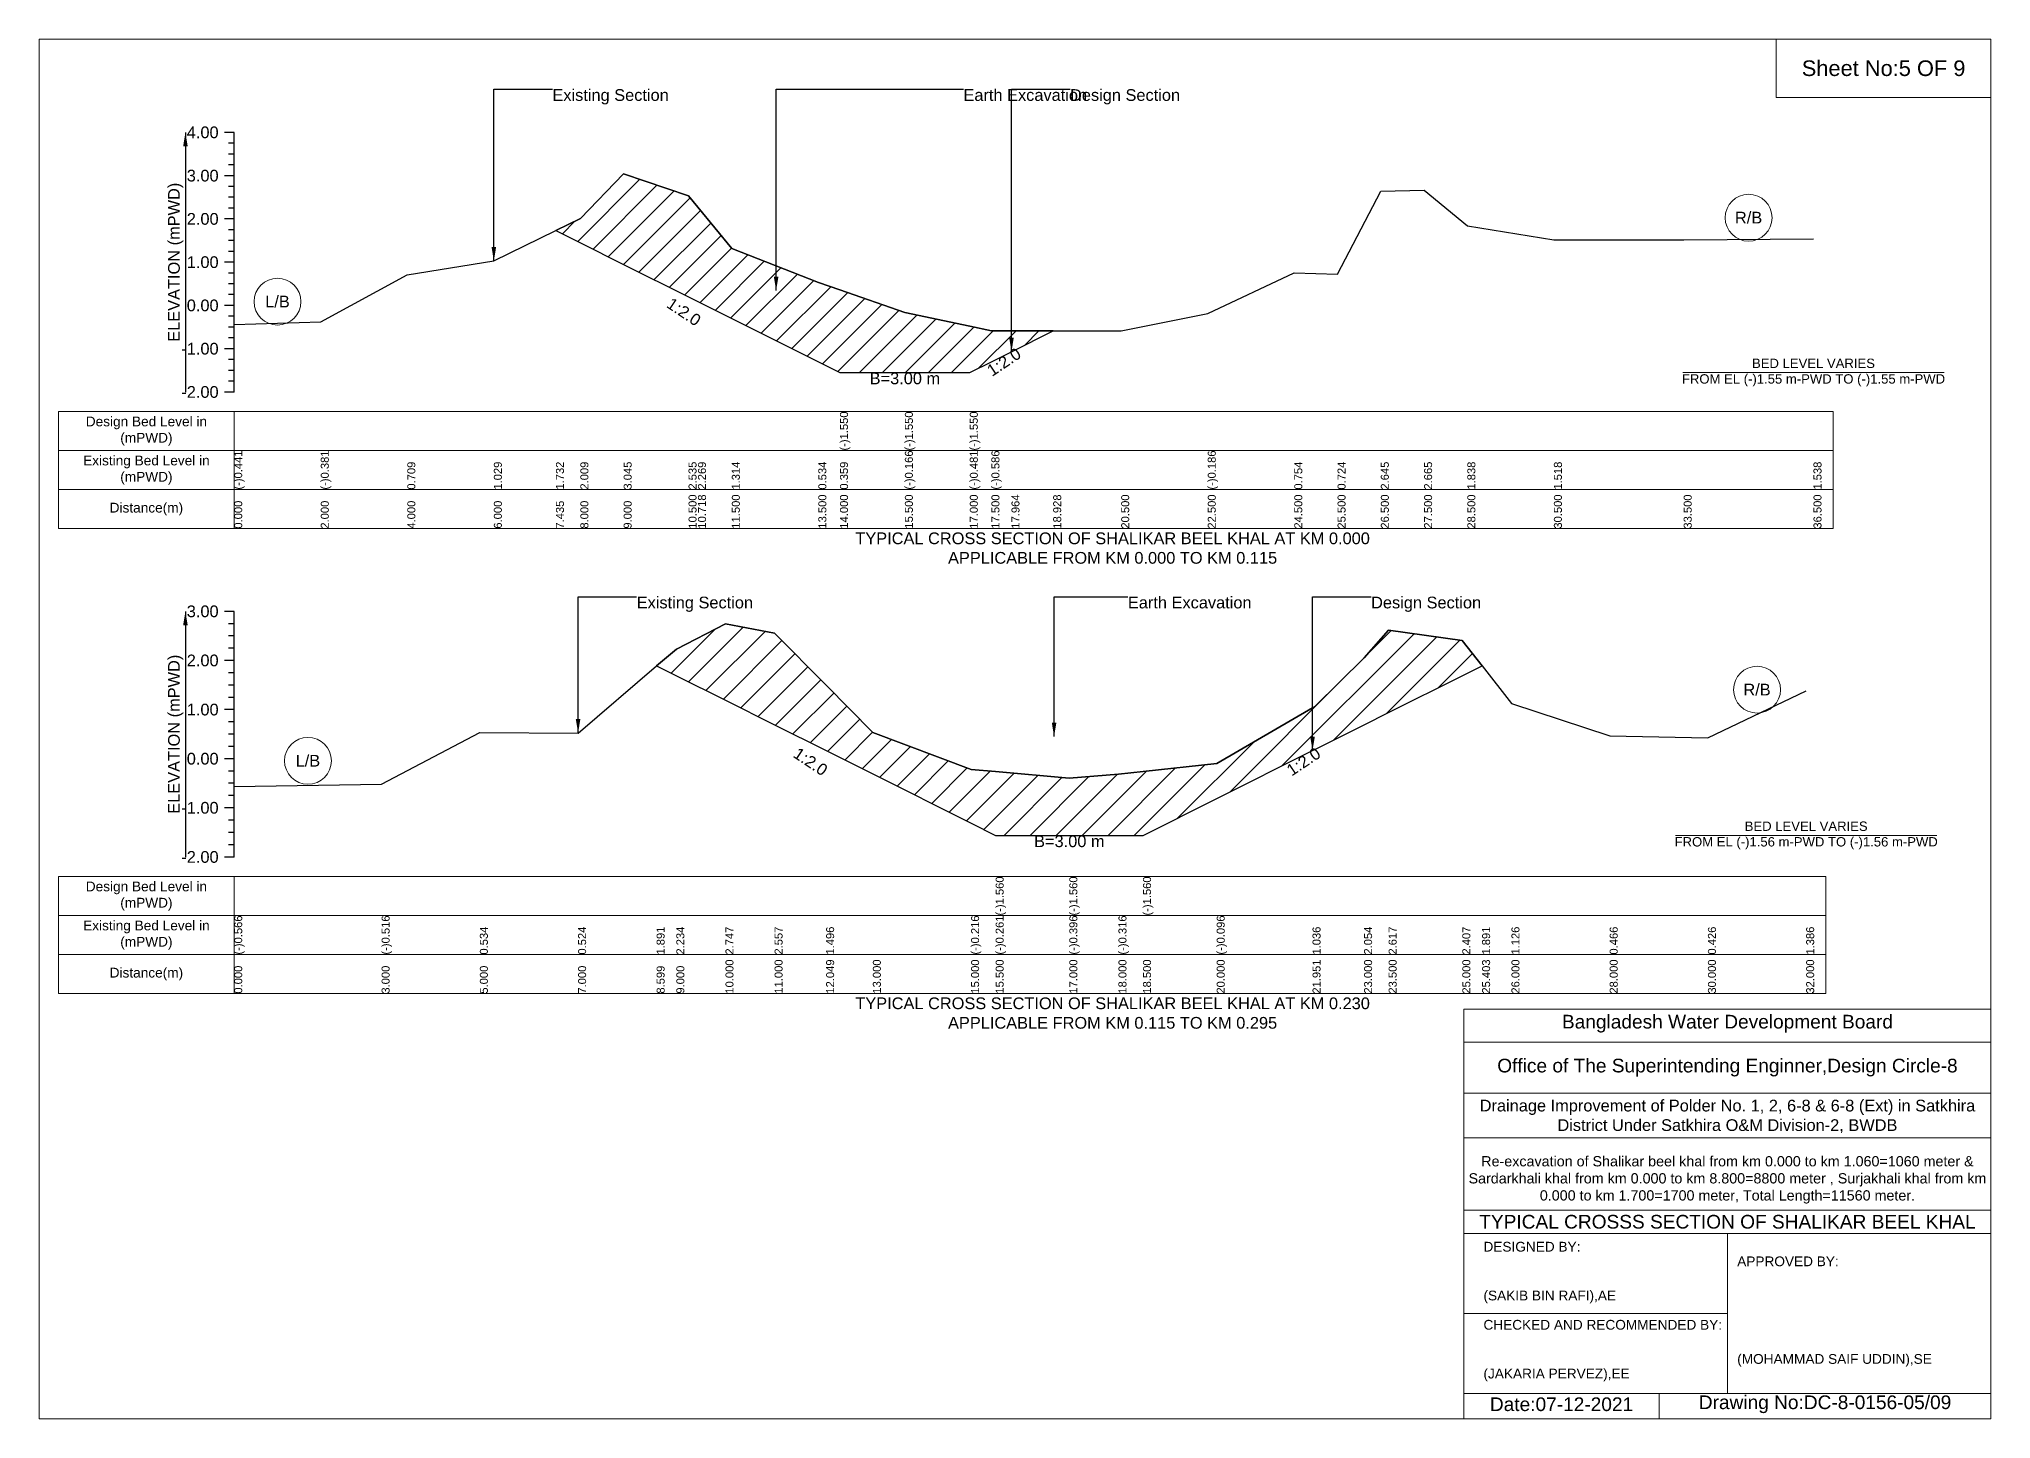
# Model space of a CAD drawing. Header units: inches. Extents: x 93000 to 506000, y -4242 to 0.
# Drawn here: x 370000 to 376000, y -4242 to 0 of the extents above; entities that cross this region are included whole.
import ezdxf

# ---------------------------------------------------------------- set-up
doc = ezdxf.new("R2010")
doc.units = ezdxf.units.IN
doc.header["$LTSCALE"] = 7
doc.header["$MEASUREMENT"] = 0
for name, color, linetype, lineweight in [('Cross section Data Border', 7, 'Continuous', 9), ('Cross Section Labels', 7, 'Continuous', 9), ('Existing_Bed_Level for Xsection', 7, 'Continuous', 25)]:
    doc.layers.add(name, color=color, linetype=linetype, lineweight=lineweight)
doc.styles.get("Standard").update_dxf_attribs({"font": 'arial.ttf'})
doc.dimstyles.get("Standard").update_dxf_attribs({"dimtxt": 0.18, "dimasz": 0.18, "dimexe": 0.18, "dimexo": 0.0625, "dimgap": 0.09, "dimtad": 0, "dimtih": 1, "dimtoh": 1, "dimdec": 4, "dimzin": 0, "dimdsep": 46, "dimtxsty": 'Standard', "dimcen": 0.09, "dimadec": 0, "dimazin": 0, "dimtfac": 1, "dimtdec": 4, "dimtofl": 0, "dimtmove": 0, "dimatfit": 3, "dimfxl": 1, "dimtolj": 1, "dimtzin": 0, "dimarcsym": 0})

msp = doc.modelspace()

# ---------------------------------------------------------------- hatches: boundary and pattern name
at = {"layer": 'Existing_Bed_Level for Xsection'}
h = msp.add_hatch(dxfattribs=at)
h.set_pattern_fill('ANSI31', color=256, scale=399, style=0)
h.paths.add_polyline_path([(371588.9, -588.7), (371664, -626.2), (371797, -692.7), (371996.5, -792.5), (372025.5, -806.9), (372129.5, -859), (372395.5, -992), (372462, -1025.2), (372661.5, -1025.2), (372861, -1025.2), (372927.5, -992), (372989.2, -961.1), (373117.4, -897), (372989.2, -897), (372927.5, -897), (372861, -883), (372661.5, -841.1), (372462, -771.3), (372395.5, -748), (372129.5, -644.3), (372025.5, -517.3), (371996.5, -481.9), (371797, -414.1), (371664, -551.9)])
h = msp.add_hatch(dxfattribs=at)
h.set_pattern_fill('ANSI31', color=256, scale=453, style=0)
h.paths.add_polyline_path([(371898.4, -1927), (371959, -1957.3), (372110, -2032.8), (372261, -2108.3), (372419.4, -2187.6), (372563, -2259.3), (372865, -2410.3), (372940.5, -2448.1), (373167, -2448.1), (373318, -2448.1), (373393.5, -2448.1), (373620, -2334.8), (373914.6, -2187.5), (373922, -2183.8), (374073, -2108.3), (374148.5, -2070.6), (374375, -1957.3), (374435.8, -1926.9), (374375, -1849.1), (374148.5, -1817.4), (374073, -1902.4), (373922, -2051.9), (373914.6, -2056.1), (373620, -2227), (373393.5, -2251.9), (373318, -2260.2), (373167, -2272.3), (372940.5, -2251.9), (372865, -2245.2), (372563, -2131.9), (372419.4, -1986.7), (372261, -1826.4), (372110, -1797.7), (371959, -1875.2)])

# ---------------------------------------------------------------- linework, layer by layer
at = {"layer": 'Cross section Data Border'}
for points in [[(370060, -1145.1), (375514.5, -1145.1), (375514.5, -1505.1), (370060, -1505.1)], [(370060, -2574.5), (375492, -2574.5), (375492, -2934.5), (370060, -2934.5)]]:
    msp.add_lwpolyline(points, close=True, dxfattribs=at)
for points in [[(370600, -1145.1), (370600, -1505.1)], [(370060, -1265.1), (375514.5, -1265.1)], [(370060, -1385.1), (375514.5, -1385.1)], [(370600, -2574.5), (370600, -2934.5)], [(370060, -2694.5), (375492, -2694.5)], [(370060, -2814.5), (375492, -2814.5)]]:
    msp.add_lwpolyline(points, dxfattribs=at)
at = {"layer": 'Cross Section Labels'}
for points in [[(370000, 0), (376000, 0), (376000, -4242), (370000, -4242)], [(375340, 0), (376000, 0), (376000, -180), (375340, -180)]]:
    msp.add_lwpolyline(points, close=True, dxfattribs=at)
for points in [[(375052.6, -1025.2), (375856.4, -1025.2)], [(375030.1, -2448.1), (375833.9, -2448.1)], [(374380, -4242), (374380, -2982), (376000, -2982)], [(374380, -3084), (376000, -3084)], [(374380, -3240), (376000, -3240)], [(374380, -3378), (376000, -3378)], [(374380, -3600), (376000, -3600)], [(374380, -3672), (376000, -3672)], [(375190, -3672), (375190, -4164)], [(374380, -3918), (375190, -3918)], [(374380, -4164), (376000, -4164)], [(374980, -4164), (374980, -4242)]]:
    msp.add_lwpolyline(points, dxfattribs=at)
for centre in [(375255, -549.3), (370733, -807.2), (375281, -2000.2), (370826.5, -2218.7)]:
    msp.add_circle(centre, 72, dxfattribs=at)
at = {"layer": 'Existing_Bed_Level for Xsection'}
for points in [[(370600, -287.1), (370570, -287.1)], [(370600, -1085.1), (370600, -952.1), (370600, -819.1), (370600, -686.1), (370600, -553.1), (370600, -420.1), (370600, -287.1)], [(370600, -320.3), (370582, -320.3)], [(370600, -353.6), (370582, -353.6)], [(370600, -386.8), (370582, -386.8)], [(370600, -877.7), (370866, -869.7), (371132, -724.8), (371398, -682.2), (371588.9, -588.7), (371664, -551.9), (371797, -414.1), (371996.5, -481.9), (372025.5, -517.3), (372129.5, -644.3), (372395.5, -748), (372462, -771.3), (372462, -771.3), (372661.5, -841.1), (372661.5, -841.1), (372861, -883), (372861, -883), (372927.5, -897), (372989.2, -897), (373117.4, -897), (373326.5, -897), (373592.5, -843.8), (373858.5, -718.8), (373991.5, -722.8), (374124.5, -467.3), (374257.5, -464.6), (374390.5, -574.6), (374656.5, -617.2), (375055.5, -617.2), (375454.5, -614.5)], [(370600, -420.1), (370570, -420.1)], [(370600, -453.3), (370582, -453.3)], [(370600, -486.6), (370582, -486.6)], [(370600, -519.8), (370582, -519.8)], [(370600, -553.1), (370570, -553.1)], [(370600, -586.3), (370582, -586.3)], [(370600, -619.6), (370582, -619.6)], [(370600, -652.8), (370582, -652.8)], [(370600, -686.1), (370570, -686.1)], [(370600, -719.3), (370582, -719.3)], [(370600, -752.6), (370582, -752.6)], [(370600, -819.1), (370570, -819.1)], [(370600, -785.8), (370582, -785.8)], [(370600, -852.3), (370582, -852.3)], [(370600, -885.6), (370582, -885.6)], [(370600, -952.1), (370570, -952.1)], [(370600, -918.8), (370582, -918.8)], [(370600, -985.3), (370582, -985.3)], [(370600, -1018.6), (370582, -1018.6)], [(370600, -1051.8), (370582, -1051.8)], [(370600, -1085.1), (370570, -1085.1)], [(370600, -1759.5), (370570, -1759.5)], [(370600, -1797.3), (370582, -1797.3)], [(370600, -2514.5), (370600, -2363.5), (370600, -2212.5), (370600, -2061.5), (370600, -1910.5), (370600, -1759.5)], [(370600, -2298), (371053, -2290.4), (371355, -2131.9), (371657, -2133.4), (371898.4, -1927), (371959, -1875.2), (372110, -1797.7), (372261, -1826.4), (372419.4, -1986.7), (372563, -2131.9), (372865, -2245.2), (372940.5, -2251.9), (372940.5, -2251.9), (373167, -2272.3), (373167, -2272.3), (373318, -2260.2), (373393.5, -2251.9), (373393.5, -2251.9), (373620, -2227), (373914.6, -2056.1), (373922, -2051.9), (374073, -1902.4), (374148.5, -1817.4), (374375, -1849.1), (374435.8, -1926.9), (374526, -2042.5), (374828, -2142.2), (375130, -2148.2), (375432, -2003.2)], [(370600, -1835), (370582, -1835)], [(370600, -1910.5), (370570, -1910.5)], [(370600, -1872.8), (370582, -1872.8)], [(370600, -1948.3), (370582, -1948.3)], [(370600, -1986), (370582, -1986)], [(370600, -2023.8), (370582, -2023.8)], [(370600, -2061.5), (370570, -2061.5)], [(370600, -2099.3), (370582, -2099.3)], [(370600, -2137), (370582, -2137)], [(370600, -2212.5), (370570, -2212.5)], [(370600, -2174.8), (370582, -2174.8)], [(370600, -2250.3), (370582, -2250.3)], [(370600, -2288), (370582, -2288)], [(370600, -2325.8), (370582, -2325.8)], [(370600, -2363.5), (370570, -2363.5)], [(370600, -2401.3), (370582, -2401.3)], [(370600, -2439), (370582, -2439)], [(370600, -2514.5), (370570, -2514.5)], [(370600, -2476.8), (370582, -2476.8)]]:
    msp.add_lwpolyline(points, dxfattribs=at)
for points in [[(371588.9, -588.7), (371664, -626.2), (371797, -692.7), (371996.5, -792.5), (372025.5, -806.9), (372129.5, -859), (372395.5, -992), (372462, -1025.2), (372462, -1025.2), (372661.5, -1025.2), (372661.5, -1025.2), (372861, -1025.2), (372861, -1025.2), (372927.5, -992), (372989.2, -961.1), (373117.4, -897), (372989.2, -897), (372927.5, -897), (372861, -883), (372861, -883), (372661.5, -841.1), (372661.5, -841.1), (372462, -771.3), (372462, -771.3), (372395.5, -748), (372129.5, -644.3), (372025.5, -517.3), (371996.5, -481.9), (371797, -414.1), (371664, -551.9)], [(371898.4, -1927), (371959, -1957.3), (372110, -2032.8), (372261, -2108.3), (372419.4, -2187.6), (372563, -2259.3), (372865, -2410.3), (372940.5, -2448.1), (372940.5, -2448.1), (373167, -2448.1), (373167, -2448.1), (373318, -2448.1), (373393.5, -2448.1), (373393.5, -2448.1), (373620, -2334.8), (373914.6, -2187.5), (373922, -2183.8), (374073, -2108.3), (374148.5, -2070.6), (374375, -1957.3), (374435.8, -1926.9), (374435.8, -1926.9), (374435.8, -1926.9), (374375, -1849.1), (374148.5, -1817.4), (374073, -1902.4), (373922, -2051.9), (373914.6, -2056.1), (373620, -2227), (373393.5, -2251.9), (373393.5, -2251.9), (373318, -2260.2), (373167, -2272.3), (373167, -2272.3), (372940.5, -2251.9), (372940.5, -2251.9), (372865, -2245.2), (372563, -2131.9), (372419.4, -1986.7), (372261, -1826.4), (372110, -1797.7), (371959, -1875.2)]]:
    msp.add_lwpolyline(points, close=True, dxfattribs=at)

# ---------------------------------------------------------------- texts
at = {"layer": 'Cross section Data Border', "char_height": 30, "width": 480, "attachment_point": 5}
for s, insert in [('Design Bed Level in (mPWD)', (370330, -1205.1)), ('Existing Bed Level in (mPWD)', (370330, -1325.1)), ('Distance(m)', (370330, -1445.1)), ('Design Bed Level in (mPWD)', (370330, -2634.5)), ('Existing Bed Level in (mPWD)', (370330, -2754.5)), ('Distance(m)', (370330, -2874.5))]:
    msp.add_mtext(s, dxfattribs=dict(at, insert=insert))
at = {"layer": 'Cross Section Labels'}
for s, insert, char_height, attachment_point in [('Sheet No:5 OF 9', (375670, -90), 48, 5), ('Existing Section', (371578, -154.1), 36, 1), ('Earth Excavation', (372841.5, -154.1), 36, 1), ('Design Section', (373169.2, -154.1), 36, 1), ('R/B', (375255, -549.3), 36, 5), ('L/B', (370733, -807.2), 36, 5), ('BED LEVEL VARIES ^JFROM EL (-)1.55 m-PWD TO (-)1.55 m-PWD', (375454.5, -1025.2), 28.8, 5), ('B=3.00 m', (372661.5, -1025.2), 36, 2), ('TYPICAL CROSS SECTION OF SHALIKAR BEEL KHAL AT KM 0.000^JAPPLICABLE FROM KM 0.000 TO KM 0.115', (373300, -1565.1), 36, 5), ('Existing Section', (371837, -1714.2), 36, 1), ('Earth Excavation', (373347, -1714.2), 36, 1), ('Design Section', (374094.6, -1714.2), 36, 1), ('R/B', (375281, -2000.2), 36, 5), ('L/B', (370826.5, -2218.7), 36, 5), ('B=3.00 m', (373167, -2448.1), 36, 2), ('BED LEVEL VARIES ^JFROM EL (-)1.56 m-PWD TO (-)1.56 m-PWD', (375432, -2448.1), 28.8, 5), ('TYPICAL CROSS SECTION OF SHALIKAR BEEL KHAL AT KM 0.230^JAPPLICABLE FROM KM 0.115 TO KM 0.295', (373300, -2994.5), 36, 5), ('Bangladesh Water Development Board', (375190, -3027), 42, 5), ('Office of The Superintending Enginner,Design Circle-8', (375190, -3162), 42, 5)]:
    msp.add_mtext(s, dxfattribs=dict(at, insert=insert, char_height=char_height, attachment_point=attachment_point))
at = {"layer": 'Cross Section Labels', "char_height": 36, "attachment_point": 2}
for insert, rotation in [((371992.2, -823.6), 326.30993), ((372956, -977.7), 33.69007), ((372381.7, -2206.4), 326.30993), ((373876.9, -2206.4), 33.69007)]:
    msp.add_mtext('1:2.0', dxfattribs=dict(at, insert=insert, rotation=rotation))
at = {"layer": 'Cross Section Labels'}
for s, insert, char_height, width, attachment_point in [('Drainage Improvement of Polder No. 1, 2, 6-8 & 6-8 (Ext) in Satkhira District Under Satkhira O&M Division-2, BWDB', (375190, -3312), 36, 1680, 5), ('Re-excavation of Shalikar beel khal from km 0.000 to km 1.060=1060 meter & Sardarkhali khal from km 0.000 to km 8.800=8800 meter , Surjakhali khal from km 0.000 to km 1.700=1700 meter, Total Length=11560 meter.', (375190, -3507), 31.4683, 1620, 5), ('TYPICAL CROSSS SECTION OF SHALIKAR BEEL KHAL', (375190, -3636), 42, 1680, 5), ('DESIGNED BY:^J^J^J(SAKIB BIN RAFI),AE', (374440, -3792), 30, 840, 4), ('APPROVED BY:^J^J^J^J^J^J(MOHAMMAD SAIF UDDIN),SE', (375220, -3912), 30, 840, 4), ('CHECKED AND RECOMMENDED BY:^J^J^J(JAKARIA PERVEZ),EE', (374440, -4032), 30, 840, 4), ('Date:07-12-2021', (374680, -4197), 42, 840, 5), ('Drawing No:DC-8-0156-05/09', (375490, -4197), 42, 1320, 5)]:
    msp.add_mtext(s, dxfattribs=dict(at, insert=insert, char_height=char_height, width=width, attachment_point=attachment_point))
at = {"layer": 'Existing_Bed_Level for Xsection', "char_height": 36, "attachment_point": 6}
for s, insert in [('4.00', (370552, -287.1)), ('3.00', (370552, -420.1)), ('2.00', (370552, -553.1)), ('1.00', (370552, -686.1)), ('0.00', (370552, -819.1)), ('-1.00', (370552, -952.1)), ('-2.00', (370552, -1085.1)), ('3.00', (370552, -1759.5)), ('2.00', (370552, -1910.5)), ('1.00', (370552, -2061.5)), ('0.00', (370552, -2212.5)), ('-1.00', (370552, -2363.5)), ('-2.00', (370552, -2514.5))]:
    msp.add_mtext(s, dxfattribs=dict(at, insert=insert))
at = {"layer": 'Existing_Bed_Level for Xsection', "rotation": 90}
for s, insert, char_height, attachment_point in [('ELEVATION (mPWD)', (370420, -686.1), 36, 5), ('(-)1.550', (372462, -1265.1), 24.6, 1), ('(-)1.550', (372661.5, -1265.1), 24.6, 1), ('(-)1.550', (372861, -1265.1), 24.6, 1), ('(-)0.441', (370600, -1385.1), 24.6, 1), ('(-)0.381', (370866, -1385.1), 24.6, 1), ('0.709', (371132, -1385.1), 24.6, 1), ('1.029', (371398, -1385.1), 24.6, 1), ('1.732', (371588.9, -1385.1), 24.6, 1), ('2.009', (371664, -1385.1), 24.6, 1), ('3.045', (371797, -1385.1), 24.6, 1), ('2.535', (371996.5, -1385.1), 24.6, 1), ('2.269', (372025.5, -1385.1), 24.6, 1), ('1.314', (372129.5, -1385.1), 24.6, 1), ('0.534', (372395.5, -1385.1), 24.6, 1), ('0.359', (372462, -1385.1), 24.6, 1), ('(-)0.166', (372661.5, -1385.1), 24.6, 1), ('(-)0.481', (372861, -1385.1), 24.6, 1), ('(-)0.586', (372927.5, -1385.1), 24.6, 1), ('(-)0.186', (373592.5, -1385.1), 24.6, 1), ('0.754', (373858.5, -1385.1), 24.6, 1), ('0.724', (373991.5, -1385.1), 24.6, 1), ('2.645', (374124.5, -1385.1), 24.6, 1), ('2.665', (374257.5, -1385.1), 24.6, 1), ('1.838', (374390.5, -1385.1), 24.6, 1), ('1.518', (374656.5, -1385.1), 24.6, 1), ('1.538', (375454.5, -1385.1), 24.6, 1), ('0.000', (370600, -1505.1), 24.6, 1), ('2.000', (370866, -1505.1), 24.6, 1), ('4.000', (371132, -1505.1), 24.6, 1), ('6.000', (371398, -1505.1), 24.6, 1), ('7.435', (371588.9, -1505.1), 24.6, 1), ('8.000', (371664, -1505.1), 24.6, 1), ('9.000', (371797, -1505.1), 24.6, 1), ('10.500', (371996.5, -1505.1), 24.6, 1), ('10.718', (372025.5, -1505.1), 24.6, 1), ('11.500', (372129.5, -1505.1), 24.6, 1), ('13.500', (372395.5, -1505.1), 24.6, 1), ('14.000', (372462, -1505.1), 24.6, 1), ('15.500', (372661.5, -1505.1), 24.6, 1), ('17.000', (372861, -1505.1), 24.6, 1), ('17.500', (372927.5, -1505.1), 24.6, 1), ('17.964', (372989.2, -1505.1), 24.6, 1), ('18.928', (373117.4, -1505.1), 24.6, 1), ('20.500', (373326.5, -1505.1), 24.6, 1), ('22.500', (373592.5, -1505.1), 24.6, 1), ('24.500', (373858.5, -1505.1), 24.6, 1), ('25.500', (373991.5, -1505.1), 24.6, 1), ('26.500', (374124.5, -1505.1), 24.6, 1), ('27.500', (374257.5, -1505.1), 24.6, 1), ('28.500', (374390.5, -1505.1), 24.6, 1), ('30.500', (374656.5, -1505.1), 24.6, 1), ('33.500', (375055.5, -1505.1), 24.6, 1), ('36.500', (375454.5, -1505.1), 24.6, 1), ('ELEVATION (mPWD)', (370420, -2137), 36, 5), ('(-)1.560', (372940.5, -2694.5), 24.6, 1), ('(-)1.560', (373167, -2694.5), 24.6, 1), ('(-)1.560', (373393.5, -2694.5), 24.6, 1), ('(-)0.566', (370600, -2814.5), 24.6, 1), ('(-)0.516', (371053, -2814.5), 24.6, 1), ('(-)0.216', (372865, -2814.5), 24.6, 1), ('(-)0.261', (372940.5, -2814.5), 24.6, 1), ('(-)0.396', (373167, -2814.5), 24.6, 1), ('(-)0.316', (373318, -2814.5), 24.6, 1), ('(-)0.096', (373620, -2814.5), 24.6, 1), ('0.534', (371355, -2814.5), 24.6, 1), ('0.524', (371657, -2814.5), 24.6, 1), ('1.891', (371898.4, -2814.5), 24.6, 1), ('2.234', (371959, -2814.5), 24.6, 1), ('2.747', (372110, -2814.5), 24.6, 1), ('2.557', (372261, -2814.5), 24.6, 1), ('1.496', (372419.4, -2814.5), 24.6, 1), ('1.036', (373914.6, -2814.5), 24.6, 1), ('2.054', (374073, -2814.5), 24.6, 1), ('2.617', (374148.5, -2814.5), 24.6, 1), ('2.407', (374375, -2814.5), 24.6, 1), ('1.891', (374435.8, -2814.5), 24.6, 1), ('1.126', (374526, -2814.5), 24.6, 1), ('0.466', (374828, -2814.5), 24.6, 1), ('0.426', (375130, -2814.5), 24.6, 1), ('1.386', (375432, -2814.5), 24.6, 1), ('0.000', (370600, -2934.5), 24.6, 1), ('3.000', (371053, -2934.5), 24.6, 1), ('5.000', (371355, -2934.5), 24.6, 1), ('7.000', (371657, -2934.5), 24.6, 1), ('8.599', (371898.4, -2934.5), 24.6, 1), ('9.000', (371959, -2934.5), 24.6, 1), ('10.000', (372110, -2934.5), 24.6, 1), ('11.000', (372261, -2934.5), 24.6, 1), ('12.049', (372419.4, -2934.5), 24.6, 1), ('13.000', (372563, -2934.5), 24.6, 1), ('15.000', (372865, -2934.5), 24.6, 1), ('15.500', (372940.5, -2934.5), 24.6, 1), ('17.000', (373167, -2934.5), 24.6, 1), ('18.000', (373318, -2934.5), 24.6, 1), ('18.500', (373393.5, -2934.5), 24.6, 1), ('20.000', (373620, -2934.5), 24.6, 1), ('21.951', (373914.6, -2934.5), 24.6, 1), ('23.000', (374073, -2934.5), 24.6, 1), ('23.500', (374148.5, -2934.5), 24.6, 1), ('25.000', (374375, -2934.5), 24.6, 1), ('25.403', (374435.8, -2934.5), 24.6, 1), ('26.000', (374526, -2934.5), 24.6, 1), ('28.000', (374828, -2934.5), 24.6, 1), ('30.000', (375130, -2934.5), 24.6, 1), ('32.000', (375432, -2934.5), 24.6, 1)]:
    msp.add_mtext(s, dxfattribs=dict(at, insert=insert, char_height=char_height, attachment_point=attachment_point))

# ---------------------------------------------------------------- leaders
at = {"layer": 'Cross Section Labels', "annotation_type": 0, "has_hookline": 1, "hookline_direction": 0}
for points, text_width in [([(371398, -682.2), (371398, -154.1), (371577.9, -154.1)], 350.4), ([(372265.8, -773.5), (372265.8, -154.1), (372841.4, -154.1)], 372.7), ([(372989.2, -961.1), (372989.2, -154.1), (373169.1, -154.1)], 330.9), ([(371657, -2133.4), (371657, -1714.2), (371836.9, -1714.2)], 350.4), ([(373120.2, -2144.4), (373120.2, -1714.2), (373346.9, -1714.2)], 372.7), ([(373914.6, -2187.5), (373914.6, -1714.2), (374094.6, -1714.2)], 330.9)]:
    msp.add_leader(points, dimstyle='Standard', override={"dimasz": 43.2}, dxfattribs=dict(at, text_width=text_width))
at = {"layer": 'Existing_Bed_Level for Xsection'}
for points in [[(370450, -287.1), (370450, -1085.1)], [(370450, -1759.5), (370450, -2514.5)]]:
    msp.add_leader(points, dimstyle='Standard', override={"dimasz": 43.2}, dxfattribs=at)

doc.saveas('drawing.dxf')
